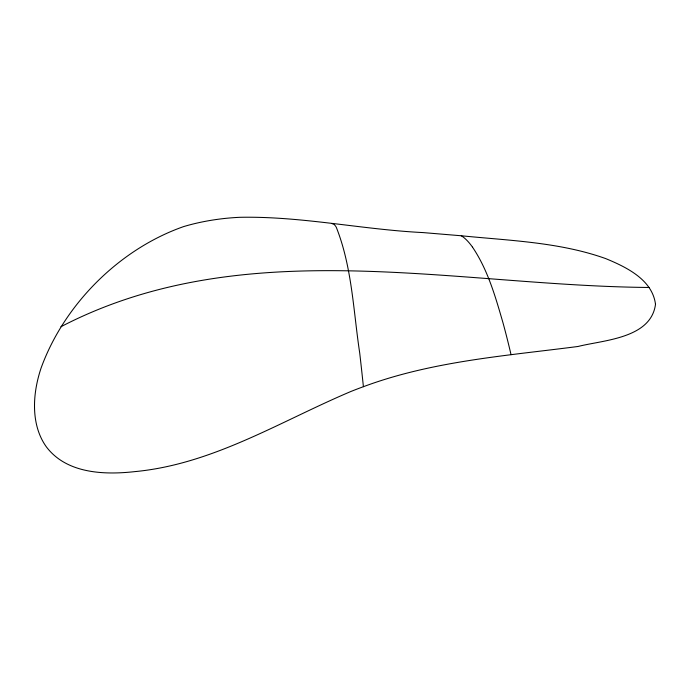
<?xml version="1.0" encoding="UTF-8"?>
<svg xmlns="http://www.w3.org/2000/svg" width="690" height="690" viewBox="0 0 690 690"><rect width="100%" height="100%" fill="white"/><g stroke="black" fill="none" stroke-linecap="round" stroke-linejoin="round"><path stroke-width="1.03" d="M60.918 326.724C243.941 231.719 453.718 285.85 649.048 287.471M332.166 223.715L333.693 224.164A395.75 27.79 86.2 0 1 336.272 227.252C352.107 267.073 353.358 311.026 359.714 353.013A353.056 24.736 86.3 0 1 363.406 386.702M461.282 235.764L462.783 236.765A352.124 62.454 84.5 0 1 472.521 247.158M472.521 247.158C487.821 269.833 495.377 296.571 502.924 322.566A332.925 59.159 84.6 0 1 511.04 354.677M655.5 304.325C650.955 338.548 603.5 340.032 578.03 346.475C505.805 355.885 432 361.077 363.147 386.797A460.653 323.515 15.9 0 0 350.994 391.446C280.347 421.28 213.046 464.198 134.981 471.606C104.354 475.031 66.602 473.728 46.334 446.818C34.19 429.879 32.672 407.687 36.104 387.702A402.425 227.657 3 0 1 41.107 367.986C64.291 304.178 119.551 249.055 183.592 226.605A122.803 58.486 -2.8 0 1 226.225 218.299L229.623 217.988A115.86 54.898 -2.8 0 1 239.818 217.307C301.245 216.056 361.767 229.529 422.996 232.582L461.532 235.79C509.824 240.638 559.504 242.121 605.656 258.578C626.192 267.03 652.43 279.64 655.5 304.325"/></g></svg>
